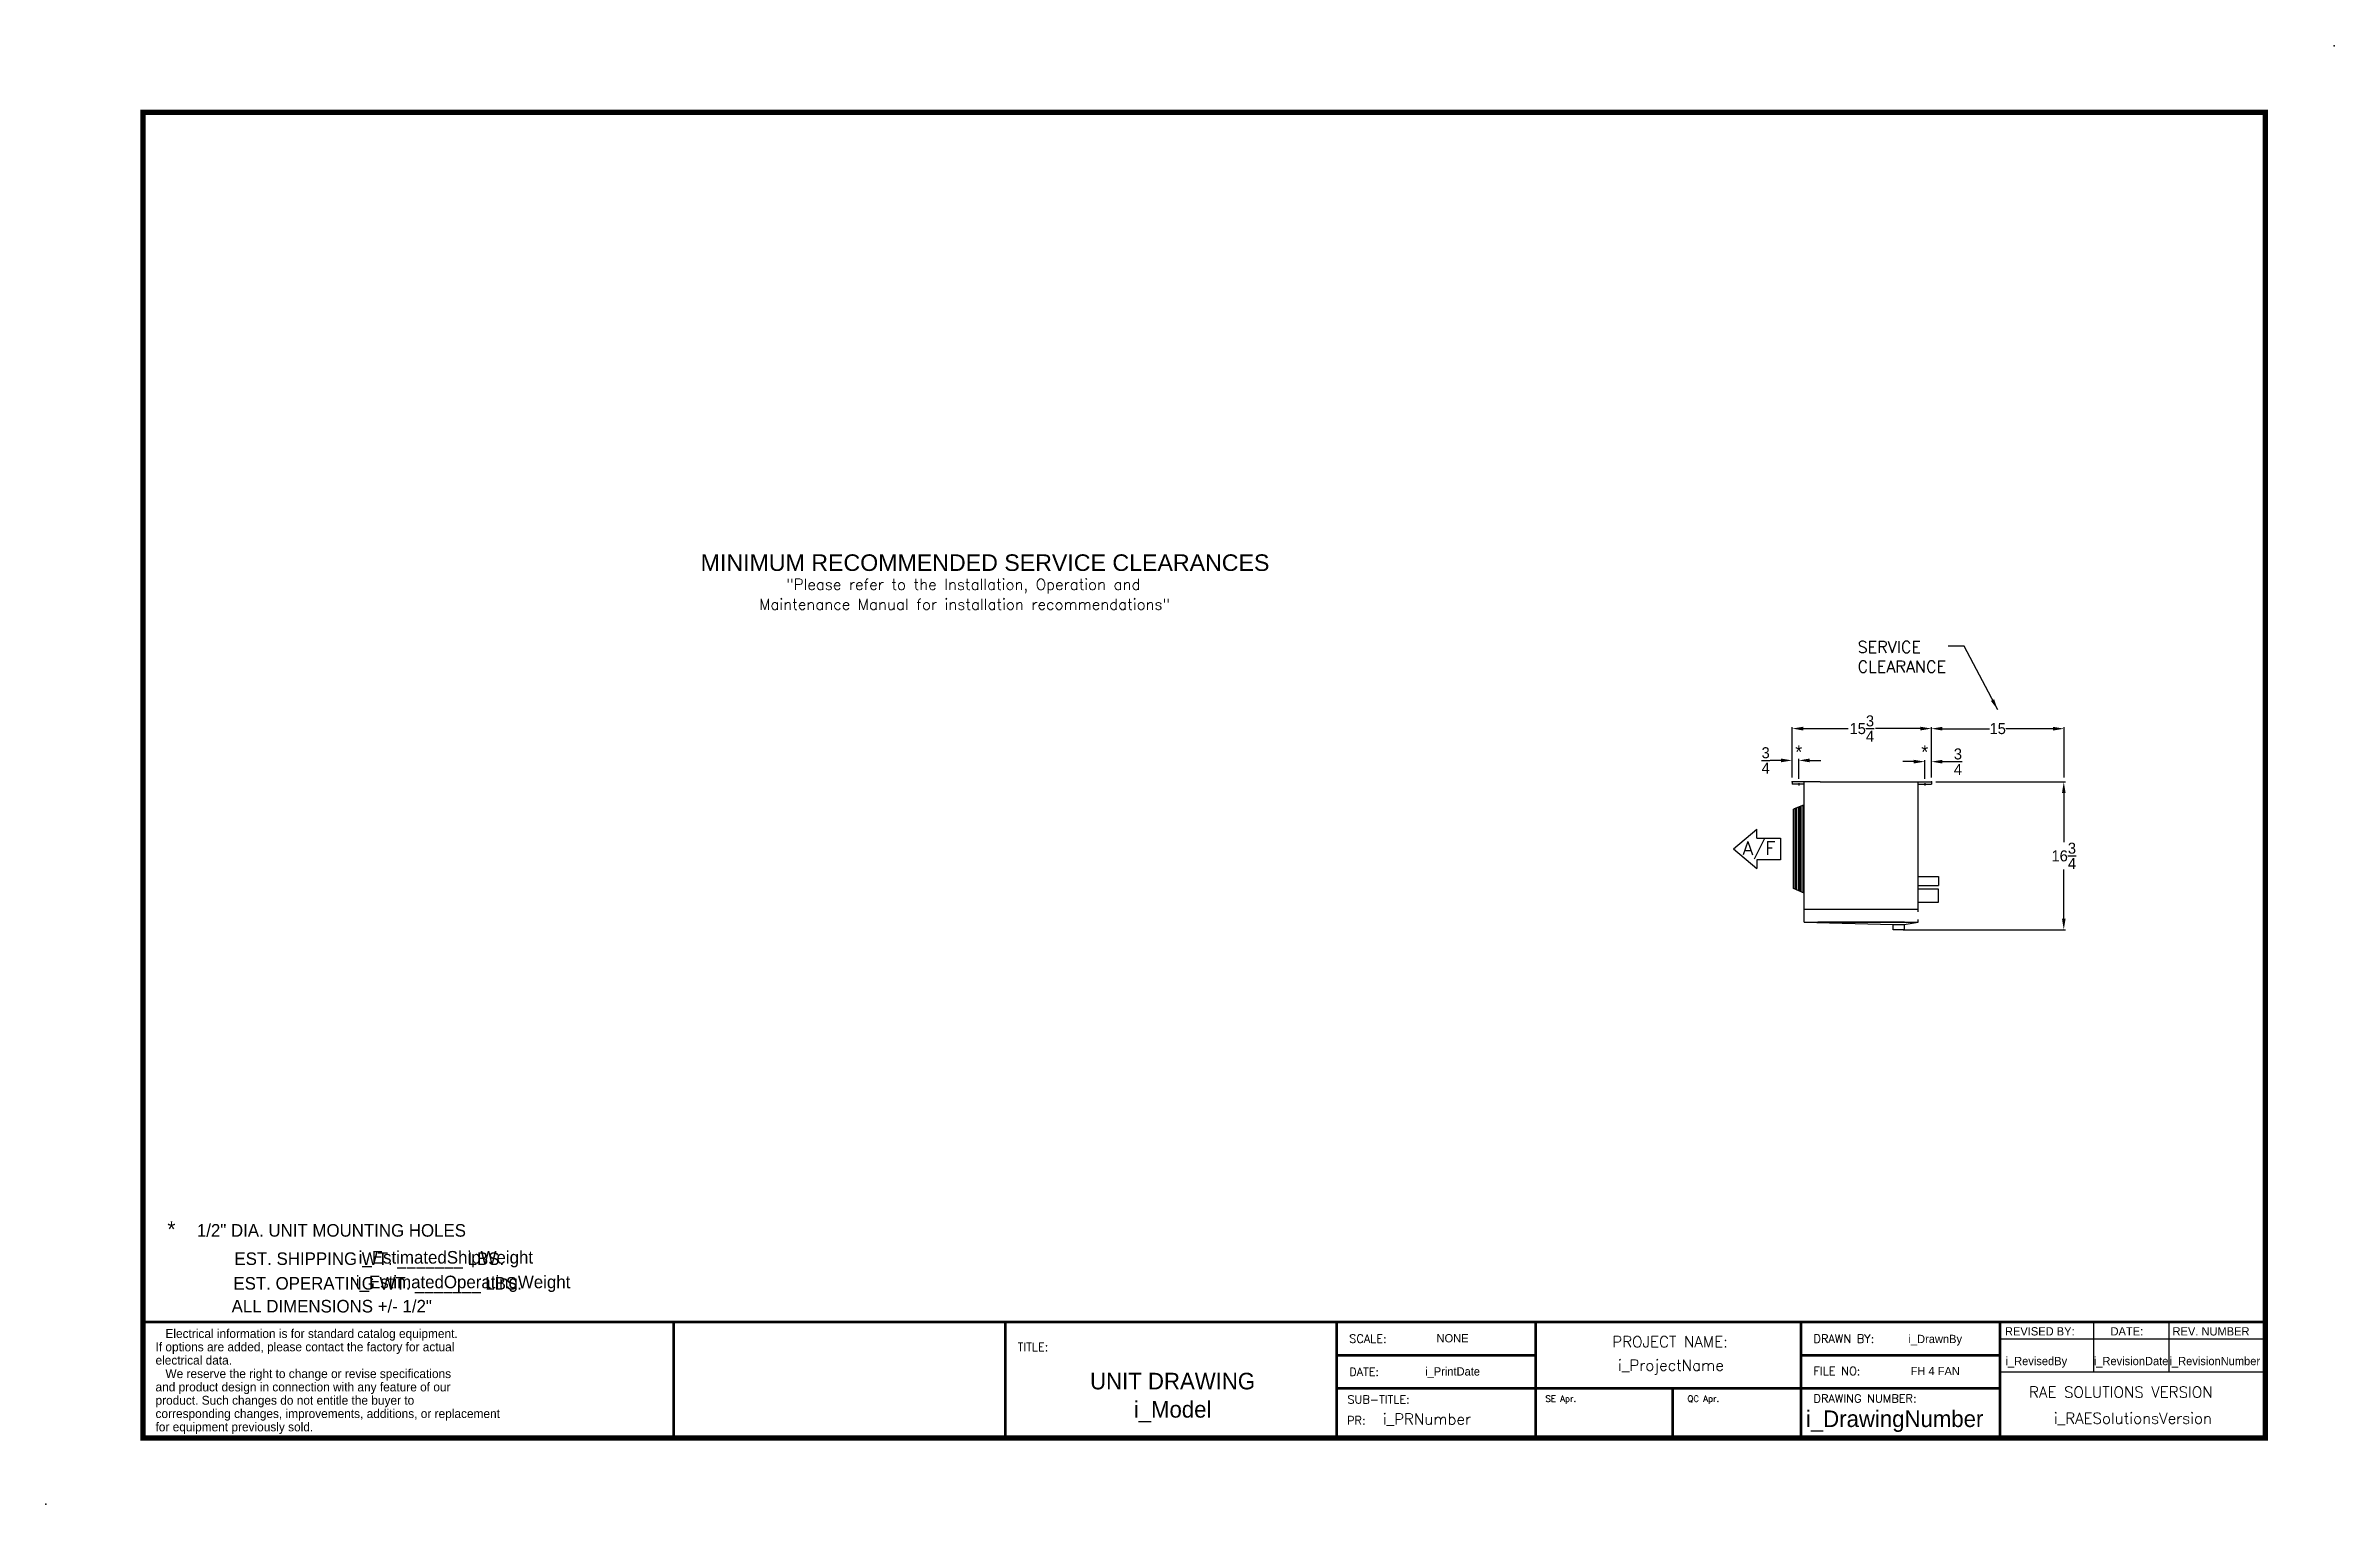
# Model space of a CAD drawing. Extents: x -11 to 248, y -7 to 158.
import ezdxf
from ezdxf.enums import TextEntityAlignment as Align

# ---------------------------------------------------------------- set-up
doc = ezdxf.new("R2010")
doc.units = 0
doc.header["$MEASUREMENT"] = 0
doc.layers.get('0').update_dxf_attribs({"linetype": 'CONTINUOUS'})
doc.layers.get('Defpoints').update_dxf_attribs({"linetype": 'CONTINUOUS'})
doc.styles.add('dimentions', font='arial.ttf')
doc.styles.add('SIMPLEX', font='SIMPLEX')
doc.dimstyles.get("Standard").update_dxf_attribs({"dimtxt": 1.245, "dimasz": 1.245, "dimexe": 0.18, "dimexo": 0.5, "dimgap": 0.09, "dimtad": 0, "dimtih": 1, "dimtoh": 1, "dimdec": 3, "dimzin": 0, "dimdsep": 46, "dimlunit": 5, "dimtxsty": 'STANDARD', "dimcen": 0.09, "dimadec": 0, "dimazin": 0, "dimtfac": 1, "dimtdec": 3, "dimtofl": 0, "dimtmove": 0, "dimatfit": 3, "dimfxl": 1, "dimtolj": 1, "dimtzin": 0, "dimarcsym": 0})

# ---------------------------------------------------------------- blocks, each defined once
blk = doc.blocks.new('*D22')
at = {"color": 0, "lineweight": -2}
for p, q in [((186.49, 74.73), (186.49, 80.45)), ((187.74, 80.27), (192.82, 80.27)), ((201, 80.27), (195.91, 80.27)), ((202.24, 74.73), (202.24, 80.45))]:
    blk.add_line(p, q, dxfattribs=at)
at = {"color": 0}
for points in [[(187.74, 80.48), (187.74, 80.06), (186.49, 80.27)], [(201, 80.48), (201, 80.06), (202.24, 80.27)]]:
    blk.add_solid(points, dxfattribs=at)
at = {"layer": 'Defpoints', "color": 0}
for p in [(202.24, 80.27), (186.49, 74.23), (202.24, 74.23)]:
    blk.add_point(p, dxfattribs=at)
at = {"color": 0, "insert": (194.37, 80.27), "char_height": 1.245, "attachment_point": 5}
blk.add_mtext('\\A1;15{\\H1x;\\S3/4;}', dxfattribs=at)
blk = doc.blocks.new('*D20')
at = {"color": 0, "lineweight": -2}
for p, q in [((202.24, 74.73), (202.24, 80.44)), ((203.49, 80.26), (208.82, 80.26)), ((216, 80.26), (210.66, 80.26)), ((217.24, 74.73), (217.24, 80.44))]:
    blk.add_line(p, q, dxfattribs=at)
at = {"color": 0}
for points in [[(203.49, 80.47), (203.49, 80.05), (202.24, 80.26)], [(216, 80.47), (216, 80.05), (217.24, 80.26)]]:
    blk.add_solid(points, dxfattribs=at)
at = {"layer": 'Defpoints', "color": 0}
for p in [(217.24, 80.26), (202.24, 74.23), (217.24, 74.23)]:
    blk.add_point(p, dxfattribs=at)
at = {"color": 0, "insert": (209.74, 80.26), "char_height": 1.245, "attachment_point": 5}
blk.add_mtext('\\A1;15', dxfattribs=at)
blk = doc.blocks.new('*D21')
at = {"color": 0, "lineweight": -2}
for p, q in [((202.74, 74.23), (217.39, 74.23)), ((217.21, 72.99), (217.21, 67.42)), ((217.21, 58.76), (217.21, 64.33)), ((199.03, 57.52), (217.39, 57.52))]:
    blk.add_line(p, q, dxfattribs=at)
at = {"color": 0}
for points in [[(217.01, 72.99), (217.42, 72.99), (217.21, 74.23)], [(217.01, 58.76), (217.42, 58.76), (217.21, 57.52)]]:
    blk.add_solid(points, dxfattribs=at)
at = {"layer": 'Defpoints', "color": 0}
for p in [(202.24, 74.23), (217.21, 74.23), (198.53, 57.52)]:
    blk.add_point(p, dxfattribs=at)
at = {"color": 0, "insert": (217.21, 65.87), "char_height": 1.245, "attachment_point": 5}
blk.add_mtext('\\A1;16{\\H1x;\\S3/4;}', dxfattribs=at)
blk = doc.blocks.new('*D23')
at = {"color": 0, "lineweight": -2}
for p, q in [((185.25, 76.67), (184, 76.67)), ((186.49, 74.73), (186.49, 76.85)), ((187.24, 74.6), (187.24, 76.85)), ((188.48, 76.67), (189.73, 76.67))]:
    blk.add_line(p, q, dxfattribs=at)
at = {"color": 0}
for points in [[(185.25, 76.88), (185.25, 76.46), (186.49, 76.67)], [(188.48, 76.88), (188.48, 76.46), (187.24, 76.67)]]:
    blk.add_solid(points, dxfattribs=at)
at = {"layer": 'Defpoints', "color": 0}
for p in [(186.49, 76.67), (186.49, 74.23), (187.24, 74.1)]:
    blk.add_point(p, dxfattribs=at)
at = {"color": 0, "insert": (183.5, 76.67), "char_height": 1.245, "attachment_point": 5}
blk.add_mtext('\\A1;{\\H1x;\\S3/4;}', dxfattribs=at)
blk = doc.blocks.new('*D24')
at = {"color": 0, "lineweight": -2}
for p, q in [((200.24, 76.53), (199, 76.53)), ((201.49, 74.6), (201.49, 76.71)), ((202.24, 74.73), (202.24, 76.71)), ((203.49, 76.53), (204.73, 76.53))]:
    blk.add_line(p, q, dxfattribs=at)
at = {"color": 0}
for points in [[(200.24, 76.74), (200.24, 76.32), (201.49, 76.53)], [(203.49, 76.74), (203.49, 76.32), (202.24, 76.53)]]:
    blk.add_solid(points, dxfattribs=at)
at = {"layer": 'Defpoints', "color": 0}
for p in [(202.24, 76.53), (201.49, 74.1), (202.24, 74.23)]:
    blk.add_point(p, dxfattribs=at)
at = {"color": 0, "insert": (205.24, 76.53), "char_height": 1.245, "attachment_point": 5}
blk.add_mtext('\\A1;{\\H1x;\\S3/4;}', dxfattribs=at)

msp = doc.modelspace()

# ---------------------------------------------------------------- linework, layer by layer
at = {"color": 0}
for p, q in [((186.4902, 74.2314), (186.4902, 73.9656)), ((189.6805, 74.2314), (186.4902, 74.2314)), ((187.8613, 73.9656), (186.4902, 73.9656)), ((187.2399, 74.0985), (187.2399, 73.8327)), ((187.8613, 58.3564), (187.8613, 74.2314)), ((189.6805, 74.2314), (202.2402, 74.2314)), ((199.05, 74.2314), (202.2402, 74.2314)), ((200.7363, 59.5392), (200.7363, 74.2314)), ((200.7363, 73.9656), (202.2402, 73.9656)), ((201.4882, 74.0985), (201.4882, 73.8327)), ((202.2402, 74.2314), (202.2402, 73.9656)), ((187.8613, 71.6637), (186.6511, 71.145)), ((186.6511, 62.1713), (186.6511, 71.145)), ((186.8241, 62.0972), (186.8241, 71.2192)), ((186.9971, 62.023), (186.9971, 71.2933)), ((187.1702, 71.3675), (187.1702, 61.9489)), ((187.3432, 71.4416), (187.3432, 61.8747)), ((187.5162, 61.8006), (187.5162, 71.5158)), ((187.6892, 71.5899), (187.6892, 61.7264)), ((179.8455, 66.6582), (182.5054, 68.8747)), ((182.5054, 67.8773), (182.5054, 68.8747)), ((182.5054, 67.8773), (185.1653, 67.8773)), ((185.1653, 67.8773), (185.1653, 65.4391)), ((179.8455, 66.6582), (182.5054, 64.4417)), ((182.5054, 65.4391), (182.5054, 64.4417)), ((185.1653, 65.4391), (182.5054, 65.4391)), ((187.8613, 61.6527), (186.6511, 62.1713)), ((200.7363, 63.5264), (203.05, 63.5264)), ((200.7363, 62.5264), (203.05, 62.5264)), ((203.05, 62.1152), (200.7363, 62.1152)), ((203.05, 63.5264), (203.05, 62.5264)), ((203.05, 60.6152), (203.05, 62.1152)), ((187.8613, 61.301), (187.8613, 61.301)), ((187.8613, 59.8487), (200.7363, 59.8487)), ((200.7363, 60.6152), (203.05, 60.6152)), ((187.8613, 58.3564), (200.7363, 58.3564)), ((187.8613, 58.3564), (197.9117, 58.1064)), ((199.1563, 58.3564), (189.4412, 58.3564)), ((199.1563, 58.1064), (200.7363, 58.3564)), ((200.7363, 58.3564), (200.7363, 58.6642)), ((60, 0), (60, 13.125)), ((97.5, 0), (97.5, 13.125)), ((135, 13.125), (210, 13.125)), ((135, 0), (135, 13.125)), ((157.5, 13.125), (157.5, 0)), ((187.5, 13.125), (187.5, 5.625)), ((210, 13.125), (210, 0)), ((210, 13.125), (240, 13.125)), ((210, 13.125), (210, 11.25)), ((220.5853, 13.125), (220.5853, 7.5)), ((229.11, 13.125), (229.11, 7.5)), ((210, 11.25), (240, 11.25)), ((157.5, 9.375), (135, 9.375)), ((187.5, 9.375), (210, 9.375)), ((187.5, 5.625), (187.5, 9.375)), ((210, 5.625), (135, 5.625)), ((172.9688, 5.625), (172.9688, 0)), ((187.5, 5.625), (187.5, 0)), ((210, 7.5), (240, 7.5))]:
    msp.add_line(p, q, dxfattribs=at)
for points, const_width in [([(0, 0), (240, 0), (240, 150), (0, 150), (0, 0)], 0.6), ([(60.3547, 13.125), (0, 13.125)], 0.3), ([(240, 13.125), (60, 13.125), (60, 0)], 0.3), ([(97.5, 13.125), (97.5, 0)], 0.3), ([(135, 13.125), (135, 0)], 0.3), ([(157.5, 13.125), (157.5, 0)], 0.3), ([(187.5, 13.125), (187.5, 0)], 0.3), ([(210, 0), (210, 13.125), (240, 13.125)], 0.3), ([(157.5, 9.375), (135, 9.375)], 0.3), ([(210, 9.375), (187.5, 9.375), (187.5, 0)], 0.3), ([(210, 5.625), (135, 5.625)], 0.3), ([(172.9688, 5.625), (172.9688, 0)], 0.3)]:
    msp.add_lwpolyline(points, dxfattribs=dict(at, const_width=const_width))
msp.add_lwpolyline([(197.9117, 58.1064), (199.1563, 58.1064), (199.1563, 57.5156), (197.9117, 57.5156)], close=True, dxfattribs=at)
for p in [(247.7976, 157.5202), (186.4902, 74.2314), (202.2402, 74.2314), (202.2402, 74.2314), (202.2402, 74.2314), (189.4412, 58.3564), (189.4412, 58.3564), (199.1563, 58.3564), (199.1563, 58.3564), (199.1563, 58.3564), (199.1563, 58.3564), (210, 0), (-11.0058, -7.4798)]:
    msp.add_point(p, dxfattribs=at)

# ---------------------------------------------------------------- texts
at = {"color": 0, "lineweight": 30}
for s, height, style, p in [('MINIMUM RECOMMENDED SERVICE CLEARANCES', 1.875, 'dimentions', (63.0579, 98.1063)), ('MINIMUM RECOMMENDED SERVICE CLEARANCES', 1.875, 'dimentions', (63.0579, 98.1063)), ('SE Apr.', 0.70312, 'SIMPLEX', (158.6015, 4.1096)), ('QC Apr.', 0.70312, 'SIMPLEX', (174.6603, 4.1096))]:
    msp.add_text(s, height=height, dxfattribs=dict(at, style=style)).set_placement(p)
at = {"color": 0, "style": 'SIMPLEX'}
for s, p in [('"Please refer to the Installation, Operation and', (92.7596, 95.9617)), ('"Please refer to the Installation, Operation and', (92.7596, 95.9617)), ('Maintenance Manual for installation recommendations"', (92.9081, 93.7051)), ('Maintenance Manual for installation recommendations"', (92.9081, 93.7051)), ('PROJECT NAME:', (172.6883, 10.2813)), ('i_ProjectName', (172.783, 7.6165)), ('i_RAESolutionsVersion', (225.0309, 1.6224))]:
    msp.add_text(s, height=1.245, dxfattribs=at).set_placement(p, align=Align.CENTER)
at = {"color": 0}
for s, height, p in [('*', 1.5199, (187.2399, 76.8719)), ('*', 1.5199, (201.4883, 76.8719)), ('*', 1.7537, (3.2104, 22.7651)), ('EST. SHIPPING WT. _______ LBS.', 1.425, (25.581, 19.5876)), ('i_EstimatedShipWeight', 1.426635, (34.2422, 19.7432)), ('EST. OPERATING WT. _______ LBS.', 1.425, (26.5272, 16.8002)), ('i_EstimatedOperatingWeight', 1.425, (36.1921, 16.9559)), ('ALL DIMENSIONS +/- 1/2"', 1.425, (21.3384, 14.2141)), ('NONE', 0.9375, (148.0902, 10.8308)), ('i_DrawnBy', 0.9375, (202.676, 10.7504)), ('i_PrintDate', 0.9375, (148.0902, 7.0808)), ('FH 4 FAN', 0.9375, (202.676, 7.1232)), ('i_RevisedBy', 0.9375, (214.1083, 8.2521)), ('i_RevisionDate', 0.9375, (224.8261, 8.2521)), ('i_RevisionNumber', 0.9375, (234.2934, 8.2521)), ('UNIT DRAWING', 1.875, (116.4272, 5.515)), ('i_Model', 1.875, (116.4272, 2.3193)), ('i_DrawingNumber', 1.875, (198.0847, 1.2545))]:
    msp.add_text(s, height=height, dxfattribs=at).set_placement(p, align=Align.CENTER)
at = {"color": 0, "style": 'SIMPLEX'}
for s, height, p in [('A/F', 1.494, (180.904, 65.9869)), ('TITLE:', 0.9375, (98.9062, 9.8438)), ('SCALE:', 0.9375, (136.4062, 10.7812)), ('DRAWN BY:', 0.9375, (188.9062, 10.7812)), ('DATE:', 0.9375, (136.4062, 7.0312)), ('FILE NO:', 0.9375, (188.9062, 7.1219)), ('RAE SOLUTIONS VERSION', 1.245, (213.2868, 4.5806)), ('SUB-TITLE:', 0.9375, (136.2031, 3.8999)), ('i_PRNumber', 1.245, (140.2058, 1.5291)), ('DRAWING NUMBER:', 0.9375, (188.9062, 4.0137))]:
    msp.add_text(s, height=height, dxfattribs=at).set_placement(p)
at = {"color": 0}
for s, height, p in [('1/2" DIA. UNIT MOUNTING HOLES', 1.425, (6.0859, 22.7898)), ('REVISED BY:', 0.9375, (210.5627, 11.6136)), ('DATE:', 0.9375, (222.5011, 11.6136)), ('REV. NUMBER', 0.9375, (229.5119, 11.6136))]:
    msp.add_text(s, height=height, dxfattribs=at).set_placement(p)
at = {"color": 0, "lineweight": 25}
for s, p in [('If options are added, please contact the factory for actual', (1.4074, 9.8236)), ('   Electrical information is for standard catalog equipment.', (1.4074, 11.3294)), ('electrical data.', (1.4074, 8.3179)), ('   We reserve the right to change or revise specifications', (1.4074, 6.7932)), ('and product design in connection with any feature of our', (1.4074, 5.2874)), ('corresponding changes, improvements, additions, or replacement ', (1.4074, 2.276)), ('product. Such changes do not entitle the buyer to', (1.4074, 3.7817)), ('for equipment previously sold.', (1.4074, 0.7702))]:
    msp.add_text(s, height=1.003825, dxfattribs=at).set_placement(p)
at = {"color": 0, "style": 'SIMPLEX'}
msp.add_text('PR:', height=0.9375, dxfattribs=at).set_placement((138.2428, 1.5291), align=Align.RIGHT)
at = {"color": 0, "insert": (193.8912, 90.1667), "char_height": 1.328, "width": 5.820281, "attachment_point": 1, "style": 'SIMPLEX'}
msp.add_mtext('SERVICE\\PCLEARANCE', dxfattribs=at)

# ---------------------------------------------------------------- dimensions: what is measured, and where the dimension line sits
at = {"color": 0}
for base, p1, p2, picture, middle in [((202.2402, 80.2686), (186.4902, 74.2314), (202.2402, 74.2314), '*D22', (194.3652, 80.2686)), ((217.2402, 80.259), (202.2402, 74.2314), (217.2402, 74.2314), '*D20', (209.7402, 80.259)), ((186.4902, 76.6694), (187.2399, 74.0985), (186.4902, 74.2314), '*D23', (183.4952, 76.6694)), ((202.2402, 76.53), (201.4882, 74.0985), (202.2402, 74.2314), '*D24', (205.2352, 76.53))]:
    dim = msp.add_linear_dim(base=base, p1=p1, p2=p2, dimstyle='Standard', dxfattribs=at)
    dim.commit()
    dim.dimension.update_dxf_attribs({"geometry": picture, "text_midpoint": middle})
dim = msp.add_linear_dim(base=(217.215, 74.2314), p1=(198.534, 57.5156), p2=(202.2402, 74.2314), angle=90, dimstyle='Standard', dxfattribs=at)
dim.commit()
dim.dimension.update_dxf_attribs({"geometry": '*D21', "text_midpoint": (217.215, 65.8735)})

# ---------------------------------------------------------------- leaders
msp.add_leader([(209.7385, 82.3954), (205.9351, 89.591), (204.1487, 89.591)], dimstyle='Standard', override={"dimgap": 0.09, "dimtad": 0}, dxfattribs=at)

doc.saveas('drawing.dxf')
